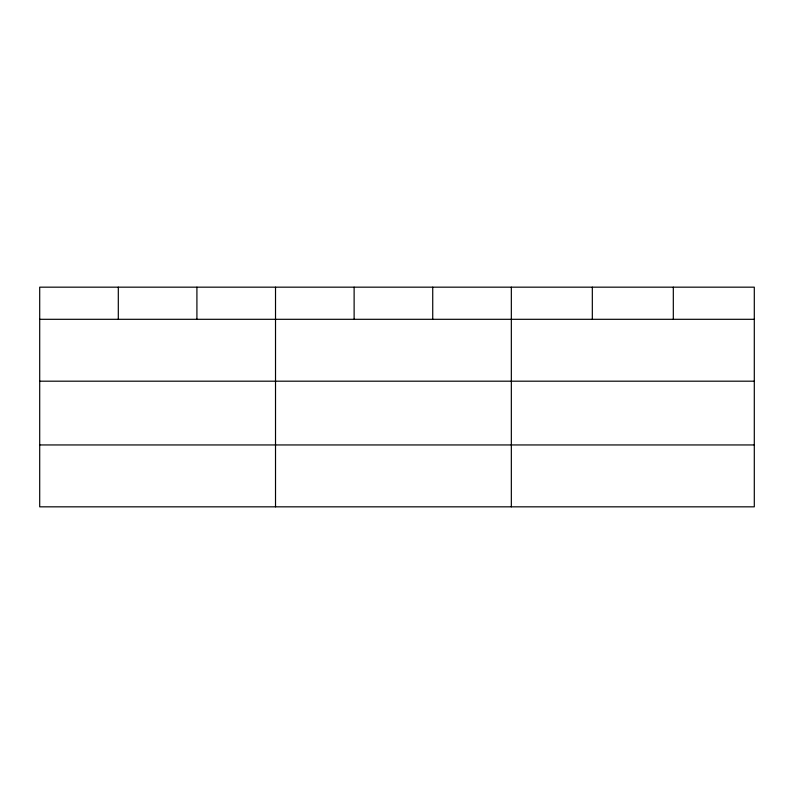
<?xml version="1.0" encoding="UTF-8"?>
<svg xmlns="http://www.w3.org/2000/svg" width="794" height="794" viewBox="0 0 794 794"><rect width="100%" height="100%" fill="white"/><g stroke="black" fill="none" stroke-linecap="round" stroke-linejoin="round"><path stroke-width="1.19" d="M754.3 381.189L754.3 287.17L39.7 287.17L39.7 506.83L754.3 506.83L754.3 381.189L39.7 381.189M39.7 319.307L754.3 319.307M39.7 444.948L754.3 444.948M673.312 287.17L673.312 319.307M592.324 287.17L592.324 319.307M511.336 287.17L511.336 506.83M432.73 287.17L432.73 319.307M354.124 287.17L354.124 319.307M275.518 287.17L275.518 506.83M196.912 287.17L196.912 319.307M118.306 287.17L118.306 319.307"/></g></svg>
